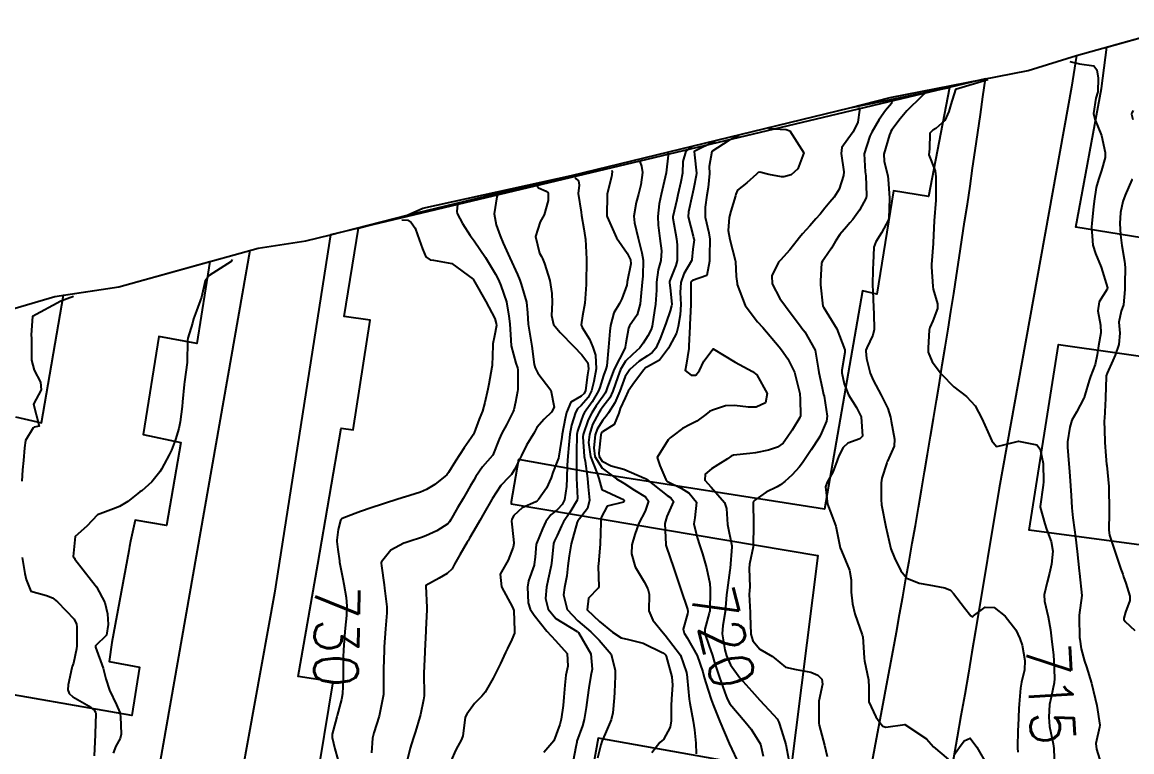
# Model space of a CAD drawing. Header units: metres. Extents: x 286371 to 293043, y 7462578 to 7466404.
# Drawn here: x 292310.4 to 292411.8, y 7463003.5 to 7463070.1 of the extents above; entities that cross this region are included whole.
import ezdxf
from ezdxf.enums import TextEntityAlignment as Align

# ---------------------------------------------------------------- set-up
doc = ezdxf.new("R2010")
doc.units = ezdxf.units.M
doc.header["$MEASUREMENT"] = 0
for name, color, linetype in [('Area', 45, 'Continuous'), ('Cotas', 45, 'Continuous'), ('Curvas de Nivel 1m', 11, 'Continuous'), ('Curvas de Nivel 5m', 15, 'Continuous'), ('Edificações', 30, 'Continuous'), ('Vias primárias', 230, 'Continuous')]:
    doc.layers.add(name, color=color, linetype=linetype)
doc.styles.add('Style-STANDARD', font='STANDARD.shx')

msp = doc.modelspace()

# ---------------------------------------------------------------- linework, layer by layer
at = {"layer": 'Area'}
msp.add_polyline3d([(292305.62, 7463042.79, 734.41), (292313.39, 7463045.07, 735.73), (292319.24, 7463045.94, 734.48), (292331.99, 7463049.47, 730.85), (292336.32, 7463050.14, 730.69), (292338.59, 7463050.68, 730.77), (292345.58, 7463052.48, 735.22), (292347.02, 7463053.11, 734.9), (292360.58, 7463056.11, 730.43), (292386.02, 7463062.29, 723.3), (292389.69, 7463063.22, 718.58), (292402.3, 7463065.7, 714.28), (292406.71, 7463067.05, 714.3), (292417.65, 7463070.1, 713.72)], dxfattribs=at)
at = {"layer": 'Curvas de Nivel 1m', "flags": 128}
for points, elevation in [([(292406.11, 7463066.51), (292407, 7463066.31), (292408.29, 7463066.11), (292408.57, 7463065.75), (292408.68, 7463064.99), (292408.65, 7463063.75), (292408.48, 7463063.17), (292408.25, 7463061.76), (292408.38, 7463061.25), (292408.99, 7463059.75), (292409.34, 7463058.22), (292409.32, 7463057.74), (292408.98, 7463056.57), (292408.71, 7463055.75), (292408.51, 7463055.01), (292408.31, 7463053.76), (292408.26, 7463053.25), (292408.1, 7463051.76), (292408.09, 7463051.39), (292408.19, 7463049.76), (292408.44, 7463049), (292408.97, 7463047.74), (292409.53, 7463045.84), (292409.5, 7463045.74), (292408.79, 7463044.57), (292408.65, 7463043.75), (292408.89, 7463042.44), (292408.93, 7463041.74), (292408.73, 7463040.57), (292408.61, 7463039.75), (292408.42, 7463038.86), (292407.99, 7463037.76), (292407.86, 7463037.39), (292407.48, 7463036.05), (292407.41, 7463035.83), (292407.38, 7463035.77), (292406.71, 7463034.52), (292406.3, 7463033.78), (292406.09, 7463033.13), (292405.89, 7463031.79), (292405.88, 7463031.31), (292406, 7463029.79), (292406.06, 7463029.1), (292406.17, 7463027.78), (292406.21, 7463026.91), (292406.28, 7463025.78), (292406.39, 7463024.86), (292406.52, 7463023.78), (292406.61, 7463023.11), (292406.78, 7463021.78), (292406.97, 7463020.04), (292407, 7463019.78), (292407.2, 7463017.77), (292406.97, 7463015.99), (292406.96, 7463015.78), (292406.99, 7463013.93), (292407.01, 7463013.78), (292407.13, 7463012.91), (292407.43, 7463011.77), (292407.61, 7463011.27), (292408.08, 7463009.76), (292408.43, 7463008.38), (292408.56, 7463007.75), (292408.83, 7463005.94), (292408.81, 7463005.75), (292408.47, 7463004.27), (292408.54, 7463003.75), (292408.96, 7463002.37)], 714), ([(292392.97, 7463063.75), (292392.94, 7463063.67), (292392.59, 7463063.34), (292391.22, 7463062.01), (292390.61, 7463061.27), (292389.85, 7463060.26), (292389.76, 7463060.12), (292389.71, 7463060.04), (292389.62, 7463059.81), (292389.13, 7463058.05), (292389.16, 7463057.4), (292389.48, 7463056.04), (292389.52, 7463055.78), (292389.63, 7463054.05), (292389.58, 7463052.2), (292389.54, 7463052.05), (292388.9, 7463050.86), (292388.38, 7463050.06), (292388.2, 7463049.55), (292388.14, 7463048.07), (292388.12, 7463047.6), (292388.08, 7463046.07), (292388.1, 7463045.59), (292388.17, 7463044.07), (292388.19, 7463043.47), (292388.22, 7463042.06), (292388.1, 7463041.53), (292387.55, 7463040.38), (292387.47, 7463040.15), (292387.46, 7463040.08), (292387.53, 7463039.41), (292387.86, 7463038.07), (292388.13, 7463037.44), (292388.86, 7463036.05), (292389.47, 7463034.85), (292389.73, 7463034.04), (292389.8, 7463033.68), (292390.09, 7463032.03), (292390.05, 7463031.39), (292389.44, 7463030.04), (292389.42, 7463030.01), (292389.38, 7463029.87), (292388.93, 7463028.48), (292388.86, 7463028.05), (292388.86, 7463026.53), (292388.89, 7463026.05), (292389.29, 7463024.04), (292389.77, 7463022.04), (292390.08, 7463021.2), (292390.67, 7463020.02), (292391.22, 7463019.35), (292392.33, 7463018.89), (292393.22, 7463018.75), (292394.69, 7463018.48), (292395.21, 7463018.27), (292395.49, 7463017.95), (292396.48, 7463016.64), (292397.06, 7463015.93), (292397.17, 7463015.84), (292397.23, 7463015.86), (292397.29, 7463015.92), (292398.37, 7463016.72), (292399.19, 7463016.68), (292400.21, 7463015.88), (292401.16, 7463014.65), (292401.55, 7463013.86), (292401.74, 7463013.25), (292402, 7463011.85), (292401.95, 7463011), (292401.7, 7463009.86), (292401.6, 7463009.33), (292401.47, 7463007.86), (292401.45, 7463007.46), (292401.37, 7463005.86), (292401.35, 7463005.52), (292401.32, 7463003.86), (292401.35, 7463003.49)], 716), ([(292386.8, 7463062.31), (292386.9, 7463062.08), (292386.73, 7463060.96), (292386.32, 7463060.09), (292385.83, 7463059.41), (292385.27, 7463058.67), (292385.21, 7463058.11), (292385.46, 7463056.44), (292385.44, 7463056.11), (292385.03, 7463054.85), (292384.57, 7463054.12), (292384.19, 7463053.68), (292383.74, 7463053.13), (292383.29, 7463052.59), (292382.91, 7463052.15), (292382.37, 7463051.5), (292381.7, 7463050.78), (292381.41, 7463050.46), (292381.19, 7463050.17), (292380.53, 7463049.33), (292379.67, 7463048.37), (292379.58, 7463048.28), (292379.5, 7463048.2), (292378.9, 7463046.95), (292378.92, 7463046.21), (292379.61, 7463044.89), (292380.12, 7463044.19), (292381.58, 7463042.25), (292381.64, 7463042.16), (292381.89, 7463041.84), (292382.83, 7463040.15), (292383.13, 7463038.53), (292383.19, 7463038.14), (292383.49, 7463036.73), (292383.62, 7463036.13), (292383.66, 7463035.96), (292383.94, 7463034.13), (292383.88, 7463033.69), (292383.43, 7463032.62), (292383.28, 7463032.29), (292383.19, 7463032.14), (292382.48, 7463031.08), (292381.87, 7463030.16), (292381.68, 7463029.87), (292381.38, 7463029.48), (292380.75, 7463028.8), (292380.08, 7463028.18), (292379.69, 7463027.86), (292379.36, 7463027.68), (292378.36, 7463027.2), (292377.34, 7463026.49), (292377.21, 7463026.35), (292377.19, 7463026.23), (292377.2, 7463024.32), (292377.2, 7463024.23), (292377.18, 7463022.31), (292377.17, 7463022.23), (292376.86, 7463020.62), (292376.83, 7463020.23), (292376.87, 7463018.57), (292376.85, 7463018.23), (292376.83, 7463017.87), (292376.91, 7463016.23), (292376.92, 7463015.98), (292376.98, 7463014.24), (292377.14, 7463013.64), (292377.79, 7463012.89), (292378.94, 7463012.2), (292379.05, 7463012.14), (292379.11, 7463012.09), (292380.15, 7463011.23), (292381.1, 7463011.01), (292382.45, 7463010.78), (292383.09, 7463010.49), (292383.44, 7463010.13), (292383.52, 7463009.69), (292383.19, 7463008.13), (292383.17, 7463008.01), (292383.19, 7463006.13), (292383.21, 7463005.94), (292383.69, 7463004.12), (292383.94, 7463003.08)], 718), ([(292389.89, 7463063.03), (292389.82, 7463062.68), (292389.28, 7463062.04), (292388.68, 7463061.23), (292388.03, 7463060.06), (292387.84, 7463059.69), (292387.33, 7463058.08), (292387.42, 7463056.45), (292387.48, 7463056.08), (292387.54, 7463054.29), (292387.5, 7463054.08), (292386.89, 7463052.94), (292386.27, 7463052.1), (292386.02, 7463051.8), (292385.71, 7463051.43), (292385.11, 7463050.71), (292384.7, 7463050.12), (292384.34, 7463049.47), (292383.67, 7463048.51), (292383.5, 7463048.3), (292383.43, 7463048.14), (292383.32, 7463046.46), (292383.32, 7463046.14), (292383.55, 7463044.19), (292383.57, 7463044.13), (292383.6, 7463044.08), (292384.81, 7463042.12), (292385.55, 7463040.2), (292385.56, 7463040.1), (292385.56, 7463040.08), (292385.54, 7463039.96), (292385.27, 7463038.35), (292385.28, 7463038.11), (292385.5, 7463037.08), (292385.9, 7463036.1), (292386.63, 7463034.92), (292387.06, 7463034.08), (292387.18, 7463032.33), (292386.93, 7463032.08), (292385.83, 7463031.68), (292385.41, 7463031.28), (292385, 7463030.52), (292384.84, 7463030.11), (292384.46, 7463029.03), (292383.95, 7463028.13), (292383.8, 7463027.68), (292383.97, 7463026.12), (292384.36, 7463025.07), (292384.73, 7463024.11), (292385.09, 7463022.28), (292385.14, 7463022.11), (292385.26, 7463021.86), (292385.99, 7463020.09), (292386.12, 7463019.19), (292386.13, 7463018.09), (292386.26, 7463017.01), (292386.46, 7463016.09), (292387.15, 7463014.17), (292387.18, 7463014.07), (292387.19, 7463014.03), (292387.32, 7463012.07), (292387.36, 7463011.82), (292387.71, 7463010.07), (292387.75, 7463009.39), (292387.76, 7463008.06), (292388.38, 7463006.71), (292388.84, 7463006.05), (292389.02, 7463005.84), (292389.31, 7463005.75), (292391.02, 7463006.01), (292393, 7463004.69), (292393.66, 7463003.97), (292394.98, 7463002.85)], 717), ([(292411.88, 7463062.05), (292411.75, 7463061.83), (292411.73, 7463061.71), (292411.87, 7463061.22)], 713), ([(292378.58, 7463060.39), (292380.2, 7463060.3), (292380.52, 7463060.18), (292381.81, 7463058.16), (292381.26, 7463056.71), (292380.64, 7463056.18), (292379.98, 7463055.99), (292379.78, 7463055.99), (292378.62, 7463056.21), (292377.79, 7463056.4), (292377.64, 7463056.37), (292377.49, 7463056.23), (292376.59, 7463055.43), (292375.76, 7463054.78), (292375.61, 7463054.4), (292375.57, 7463054.26), (292375.15, 7463052.85), (292374.99, 7463052.27), (292374.89, 7463051.08), (292375.06, 7463050.26), (292375.54, 7463048.38), (292375.56, 7463048.26), (292375.64, 7463046.9), (292375.71, 7463046.25), (292375.73, 7463046.16), (292376.45, 7463044.24), (292377.58, 7463042.74), (292378.06, 7463042.22), (292379.55, 7463040.48), (292379.77, 7463040.19), (292380.34, 7463039.37), (292380.96, 7463038.17), (292381.45, 7463036.2), (292381.45, 7463036.16), (292381.48, 7463035.71), (292381.52, 7463034.16), (292381.51, 7463034.11), (292381.45, 7463034.02), (292380.74, 7463032.87), (292380.29, 7463032.18), (292379.91, 7463031.69), (292379.41, 7463031.3), (292378.58, 7463031.03), (292377.4, 7463030.8), (292376.89, 7463030.74), (292375.4, 7463030.57), (292375.18, 7463030.48), (292374.83, 7463030.26), (292373.95, 7463029.71), (292373.38, 7463029.34), (292372.81, 7463028.86), (292372.76, 7463028.29), (292373.35, 7463027.67), (292374.57, 7463026.27), (292374.76, 7463025.7), (292374.83, 7463024.26), (292375.22, 7463022.3), (292375.24, 7463022.25), (292375.24, 7463022.23), (292375.07, 7463020.26), (292375.05, 7463020.08), (292374.8, 7463018.26), (292374.76, 7463017.83), (292374.61, 7463016.27), (292374.4, 7463015.03), (292374.35, 7463014.28), (292374.58, 7463012.81), (292374.74, 7463012.27), (292375.1, 7463011.45), (292375.97, 7463010.25), (292377.07, 7463009.03), (292377.78, 7463008.22), (292379.03, 7463006.88), (292379.36, 7463006.53), (292379.54, 7463006.2), (292379.77, 7463005.44), (292380.17, 7463004.19), (292380.44, 7463002.71)], 719), ([(292373.72, 7463059.25), (292371.8, 7463058.31), (292371.82, 7463057.99), (292372, 7463056.31), (292371.99, 7463056.11), (292371.77, 7463055.01), (292371.65, 7463054.42), (292371.62, 7463054.32), (292371.27, 7463052.78), (292371.26, 7463052.32), (292371.7, 7463050.58), (292371.77, 7463050.31), (292371.78, 7463050.23), (292371.68, 7463049.38), (292371.58, 7463048.41), (292371.54, 7463048.32), (292370.85, 7463047.12), (292370.58, 7463046.33), (292370.53, 7463045.42), (292370.58, 7463044.33), (292370.53, 7463043.4), (292370.34, 7463042.33), (292370.17, 7463041.73), (292369.55, 7463040.52), (292369.49, 7463040.4), (292369.46, 7463040.35), (292368.63, 7463039.26), (292367.52, 7463038.63), (292367.35, 7463038.54), (292367.19, 7463038.38), (292366.35, 7463037.25), (292365.78, 7463036.41), (292365.48, 7463035.81), (292365.05, 7463034.83), (292364.92, 7463034.42), (292364.48, 7463033.39), (292363.43, 7463032.7), (292363.31, 7463032.56), (292363.28, 7463032.45), (292363.09, 7463030.76), (292363.13, 7463030.45), (292363.39, 7463030.04), (292364.21, 7463029.6), (292365.38, 7463029.29), (292367.26, 7463028.49), (292367.36, 7463028.45), (292367.4, 7463028.42), (292367.44, 7463028.38), (292369.34, 7463026.91), (292369.67, 7463026.68), (292369.92, 7463026.34), (292369.31, 7463024.97), (292369.1, 7463024.36), (292369.21, 7463022.42), (292369.22, 7463022.36), (292369.27, 7463022.18), (292369.9, 7463020.34), (292370.25, 7463019.32), (292370.58, 7463018.33), (292371.18, 7463016.54), (292371.22, 7463016.32), (292371.22, 7463016.28), (292371.17, 7463016.09), (292370.79, 7463014.69), (292370.87, 7463014.33), (292371.14, 7463013.9), (292372.06, 7463012.31), (292372.58, 7463010.81), (292372.71, 7463010.3), (292373.07, 7463009.12), (292373.35, 7463008.29), (292373.54, 7463007.8), (292374.13, 7463006.28), (292374.99, 7463004.26), (292375.92, 7463002.25)], 721), ([(292369.36, 7463058.19), (292369.39, 7463058.13), (292369.42, 7463057.95), (292369.23, 7463056.35), (292368.96, 7463055.17), (292368.77, 7463054.36), (292368.59, 7463053.52), (292368.47, 7463052.36), (292368.52, 7463051.56), (292368.67, 7463050.36), (292368.81, 7463049.22), (292368.76, 7463048.36), (292368.52, 7463047.49), (292368.34, 7463046.36), (292368.35, 7463045.64), (292368.27, 7463044.36), (292368.18, 7463043.78), (292367.97, 7463042.37), (292367.88, 7463042.05), (292367.56, 7463041.47), (292367.13, 7463040.81), (292366.82, 7463040.39), (292366.15, 7463039.78), (292365.53, 7463039.15), (292365.08, 7463038.41), (292364.81, 7463037.72), (292364.38, 7463036.43), (292364.09, 7463035.82), (292363.46, 7463034.98), (292363.23, 7463034.68), (292363.08, 7463034.45), (292362.52, 7463033.37), (292362.23, 7463032.46), (292362.14, 7463031.74), (292362.32, 7463030.46), (292362.92, 7463028.9), (292363.08, 7463028.45), (292363.35, 7463027.44), (292365.08, 7463026.67), (292365.34, 7463026.53), (292365.42, 7463026.41), (292365.33, 7463026.28), (292363.84, 7463025.92), (292363.31, 7463024.89), (292363.27, 7463024.48), (292363.27, 7463024.44), (292363.22, 7463022.5), (292363.21, 7463022.45), (292363.05, 7463020.65), (292363.04, 7463020.45), (292363.09, 7463018.57), (292363.03, 7463018.45), (292362.13, 7463017.52), (292362.03, 7463016.46), (292363.16, 7463015.39), (292364.35, 7463014.43), (292365.14, 7463013.92), (292365.79, 7463013.75), (292367.13, 7463013.42), (292368.92, 7463012.55), (292369.12, 7463012.43), (292369.18, 7463012.35), (292369.23, 7463012.24), (292369.74, 7463010.34), (292369.81, 7463009.6), (292369.72, 7463008.34), (292369.69, 7463007.69), (292369.7, 7463006.34), (292369.6, 7463005.76), (292369, 7463004.64), (292368.85, 7463004.5), (292368.67, 7463004.36), (292367.93, 7463003.42)], 723), ([(292371.58, 7463058.75), (292371.03, 7463058.33), (292370.77, 7463057.37), (292370.72, 7463056.33), (292370.58, 7463055.53), (292370.31, 7463054.34), (292370.2, 7463053.89), (292369.85, 7463052.34), (292369.85, 7463052.21), (292370.19, 7463050.34), (292370.23, 7463049.79), (292370.23, 7463048.34), (292370.11, 7463047.88), (292369.64, 7463046.68), (292369.55, 7463046.44), (292369.53, 7463046.35), (292369.62, 7463045.58), (292369.74, 7463044.34), (292369.73, 7463044.21), (292369.6, 7463043.76), (292369.23, 7463042.7), (292369.11, 7463042.35), (292368.68, 7463041.24), (292368.28, 7463040.36), (292367.96, 7463039.94), (292367.53, 7463039.65), (292366.76, 7463039.15), (292365.92, 7463038.4), (292365.5, 7463037.76), (292364.99, 7463036.42), (292364.54, 7463035.36), (292363.97, 7463034.44), (292363.75, 7463034.14), (292363.44, 7463033.79), (292362.92, 7463032.96), (292362.76, 7463032.45), (292362.62, 7463031.24), (292362.73, 7463030.45), (292363.38, 7463029.39), (292364.7, 7463028.42), (292365.36, 7463028.04), (292366.35, 7463027.4), (292367.34, 7463026.77), (292367.62, 7463026.38), (292367.32, 7463025.48), (292366.75, 7463024.39), (292366.36, 7463023.33), (292366.1, 7463022.4), (292366.08, 7463021.59), (292366.41, 7463020.4), (292367.22, 7463019.01), (292367.55, 7463018.38), (292367.68, 7463017.89), (292367.65, 7463016.38), (292368.02, 7463015.51), (292368.95, 7463014.36), (292369.14, 7463014.15), (292370.56, 7463012.33), (292371.09, 7463010.75), (292371.14, 7463010.32), (292371.15, 7463010.26), (292371.35, 7463008.32), (292371.41, 7463007.96), (292371.69, 7463006.31), (292371.81, 7463005.52), (292371.95, 7463004.31), (292371.97, 7463003.32)], 722), ([(292366.82, 7463057.39), (292366.98, 7463056.97), (292367.07, 7463056.39), (292366.92, 7463055.25), (292366.7, 7463054.39), (292366.51, 7463053.63), (292366.27, 7463052.4), (292366.33, 7463051.79), (292366.68, 7463050.39), (292367.02, 7463049.04), (292367.13, 7463048.38), (292367.1, 7463046.93), (292367.03, 7463046.38), (292366.93, 7463045.07), (292366.86, 7463044.39), (292366.6, 7463043.38), (292365.9, 7463042.4), (292365.79, 7463042.18), (292365.55, 7463040.8), (292365.5, 7463040.45), (292365.5, 7463040.41), (292365.46, 7463040.33), (292364.48, 7463038.43), (292363.88, 7463036.83), (292363.76, 7463036.44), (292363.67, 7463036.25), (292363.48, 7463035.96), (292362.85, 7463035.07), (292362.44, 7463034.46), (292362.1, 7463033.8), (292361.67, 7463032.47), (292361.64, 7463032.25), (292361.76, 7463030.47), (292361.84, 7463030.02), (292362.04, 7463028.46), (292362.12, 7463027.69), (292362.22, 7463026.46), (292362.06, 7463025.72), (292361.31, 7463024.76), (292361.18, 7463024.6), (292361.12, 7463024.48), (292360.72, 7463023.04), (292360.57, 7463022.48), (292360.37, 7463021.38), (292360.27, 7463020.49), (292360.15, 7463019.57), (292359.96, 7463018.49), (292359.86, 7463017.84), (292360.18, 7463016.49), (292361.16, 7463015.46), (292362.35, 7463014.46), (292363.13, 7463013.71), (292364.21, 7463012.43), (292364.59, 7463010.92), (292364.57, 7463010.42), (292364.53, 7463008.95), (292364.5, 7463008.42), (292364.38, 7463007.08), (292364.22, 7463006.43), (292363.85, 7463005.59), (292363.37, 7463004.44), (292363.28, 7463004.15), (292362.97, 7463002.92)], 724), ([(292357.4, 7463055.26), (292357.58, 7463054.99), (292358.28, 7463054.69), (292358.45, 7463054.51), (292358.45, 7463053.81), (292358.09, 7463052.52), (292357.72, 7463051.88), (292357.31, 7463050.54), (292357.68, 7463049.03), (292357.86, 7463048.72), (292357.95, 7463048.53), (292358.13, 7463048.06), (292358.61, 7463046.52), (292358.8, 7463045.33), (292358.84, 7463044.52), (292358.76, 7463043.34), (292358.95, 7463042.51), (292359.56, 7463041.78), (292360.79, 7463040.49), (292361.53, 7463039.73), (292362.07, 7463039.01), (292362.13, 7463038.47), (292362.06, 7463037.92), (292361.86, 7463036.47), (292361.75, 7463036.2), (292361.48, 7463035.97), (292360.53, 7463035.43), (292360.13, 7463034.49), (292360.02, 7463033.93), (292359.75, 7463032.5), (292359.71, 7463032.21), (292359.42, 7463030.5), (292359.42, 7463030.48), (292359.39, 7463030.31), (292358.88, 7463029), (292358.72, 7463028.51), (292358.31, 7463027.56), (292357.59, 7463026.53), (292357.46, 7463026.4), (292357.33, 7463026.31), (292356.1, 7463025.78), (292355.31, 7463025.08), (292355.13, 7463024.74), (292355.1, 7463024.57), (292355.28, 7463022.88), (292355.31, 7463022.56), (292355.31, 7463022.53), (292355.27, 7463022.2), (292354.82, 7463021), (292354.55, 7463020.57), (292354.08, 7463019.73), (292354.19, 7463018.58), (292355.19, 7463016.72), (292355.27, 7463016.56), (292355.33, 7463016.42), (292355.4, 7463014.56), (292355.37, 7463014.34), (292355.14, 7463013.76), (292354.75, 7463012.95), (292354.57, 7463012.57), (292354.1, 7463011.58), (292353.62, 7463010.59), (292353.44, 7463010.23), (292353.07, 7463009.59), (292352.71, 7463008.95), (292352.41, 7463008.6), (292351.73, 7463007.92), (292351.03, 7463006.94), (292350.92, 7463006.73), (292350.89, 7463006.63), (292350.66, 7463004.97), (292350.54, 7463004.63), (292350.02, 7463003.68), (292349.56, 7463002.65)], 727), ([(292360.93, 7463055.91), (292361.01, 7463055.79), (292361.23, 7463055.62), (292361.29, 7463055.23), (292361.21, 7463054.47), (292361.46, 7463052.75), (292361.51, 7463052.47), (292361.72, 7463051.24), (292361.85, 7463050.46), (292361.88, 7463050.29), (292361.96, 7463048.46), (292361.96, 7463048.16), (292361.94, 7463046.46), (292361.93, 7463046.15), (292361.81, 7463044.46), (292361.59, 7463043.29), (292361.48, 7463042.48), (292361.57, 7463042.24), (292362.25, 7463041.16), (292362.54, 7463040.45), (292362.79, 7463039.71), (292362.85, 7463038.45), (292362.64, 7463037.31), (292362.42, 7463036.46), (292362.11, 7463035.83), (292361.46, 7463035.11), (292361.13, 7463034.8), (292360.96, 7463034.48), (292360.59, 7463033.33), (292360.43, 7463032.49), (292360.36, 7463031.54), (292360.27, 7463030.49), (292360.21, 7463029.67), (292360.16, 7463028.49), (292360.13, 7463027.72), (292359.95, 7463026.5), (292359.75, 7463026.07), (292359.32, 7463025.63), (292358.69, 7463025.14), (292358.25, 7463024.52), (292357.95, 7463023.87), (292357.38, 7463022.53), (292357.36, 7463022.45), (292357.26, 7463021.27), (292357.19, 7463020.59), (292357.17, 7463020.54), (292356.66, 7463019.1), (292356.56, 7463018.54), (292356.64, 7463017.09), (292356.82, 7463016.54), (292357.18, 7463015.98), (292358.35, 7463014.52), (292359.14, 7463013.66), (292360.19, 7463012.49), (292360.25, 7463011.33), (292360.06, 7463010.49), (292359.97, 7463009.59), (292359.89, 7463008.49), (292359.82, 7463007.72), (292359.66, 7463006.49), (292359.53, 7463005.99), (292358.99, 7463004.5), (292358.05, 7463003.44)], 726), ([(292411.79, 7463055.78), (292411.76, 7463055.73), (292411.75, 7463055.7), (292411.15, 7463054.32), (292410.93, 7463053.72), (292410.73, 7463052.73), (292410.67, 7463051.72), (292410.73, 7463050.7), (292410.85, 7463049.72), (292411.08, 7463048.3), (292411.15, 7463047.71), (292411.13, 7463046.22), (292411.14, 7463045.71), (292411.01, 7463044.31), (292410.79, 7463043.72), (292410.58, 7463042.72), (292410.68, 7463041.72), (292410.58, 7463040.69), (292410.24, 7463039.72), (292410.04, 7463039.21), (292409.51, 7463038.07), (292409.43, 7463037.81), (292409.42, 7463037.74), (292409.36, 7463035.86), (292409.35, 7463035.74), (292409.26, 7463033.92), (292409.25, 7463033.74), (292409.29, 7463031.86), (292409.3, 7463031.74), (292409.4, 7463030.53), (292409.46, 7463029.73), (292409.47, 7463029.65), (292409.65, 7463027.73), (292409.67, 7463027.41), (292409.69, 7463025.73), (292409.69, 7463025.36), (292409.66, 7463023.73), (292409.74, 7463023.28), (292410.24, 7463021.72), (292410.77, 7463020.18), (292410.94, 7463019.71), (292411.01, 7463019.49), (292411.22, 7463018.91), (292411.58, 7463017.7), (292411.58, 7463017.32), (292411.18, 7463016.25), (292411.02, 7463015.71), (292411.03, 7463015.57), (292411.17, 7463015.41), (292412.03, 7463014.57)], 713), ([(292353.87, 7463054.61), (292353.87, 7463054.59), (292353.86, 7463054.5), (292353.76, 7463054.17), (292353.53, 7463052.6), (292353.72, 7463051.59), (292354.09, 7463050.59), (292354.36, 7463049.92), (292354.96, 7463048.58), (292355.65, 7463047.06), (292355.86, 7463046.56), (292355.99, 7463046.2), (292356.48, 7463044.55), (292356.57, 7463043.57), (292356.62, 7463042.55), (292356.84, 7463041.25), (292356.96, 7463040.54), (292357.19, 7463038.87), (292357.27, 7463038.54), (292357.51, 7463038.06), (292358.71, 7463036.52), (292359.01, 7463034.97), (292358.76, 7463034.51), (292358.09, 7463033.88), (292357.43, 7463033.1), (292357.23, 7463032.73), (292357.12, 7463032.54), (292356.47, 7463031.49), (292356.01, 7463030.56), (292355.82, 7463030.12), (292355.37, 7463029.27), (292355.1, 7463028.83), (292354.87, 7463028.57), (292354.13, 7463027.81), (292353.36, 7463026.59), (292353.35, 7463026.58), (292353.33, 7463026.54), (292352.61, 7463025.31), (292352.21, 7463024.61), (292351.87, 7463024.04), (292351.28, 7463023), (292351.14, 7463022.76), (292351.06, 7463022.63), (292350.39, 7463021.5), (292349.92, 7463020.64), (292349.68, 7463020.21), (292349.23, 7463019.77), (292348.52, 7463019.37), (292347.3, 7463018.68), (292347.28, 7463018.62), (292347.39, 7463016.68), (292347.39, 7463016.47), (292347.3, 7463014.68), (292347.3, 7463014.54), (292347.2, 7463012.68), (292347.2, 7463012.61), (292347.09, 7463010.68), (292347.13, 7463008.68), (292347.13, 7463008.62), (292347.06, 7463008.25), (292346.81, 7463006.92), (292346.75, 7463006.7), (292346.34, 7463005.37), (292346.13, 7463004.71), (292345.85, 7463003.84), (292345.59, 7463002.72)], 728), ([(292350.17, 7463053.45), (292350.11, 7463052.83), (292350.14, 7463052.65), (292350.63, 7463051.73), (292351.34, 7463050.63), (292351.7, 7463050.13), (292352.74, 7463048.61), (292353.65, 7463047.11), (292353.91, 7463046.59), (292354.15, 7463046.07), (292354.66, 7463044.58), (292354.88, 7463043.28), (292354.96, 7463042.57), (292355.05, 7463041.07), (292355.09, 7463040.57), (292355.52, 7463038.99), (292355.66, 7463038.56), (292355.7, 7463038.37), (292355.68, 7463036.56), (292355.66, 7463036.38), (292355.47, 7463035.43), (292355.32, 7463034.71), (292355.27, 7463034.57), (292354.65, 7463033.36), (292354.23, 7463032.58), (292353.97, 7463032.03), (292353.42, 7463030.59), (292353.39, 7463030.56), (292352.46, 7463029.52), (292351.86, 7463028.62), (292351.68, 7463028.3), (292351.35, 7463027.74), (292350.93, 7463027.04), (292350.7, 7463026.63), (292350.19, 7463025.77), (292349.54, 7463024.65), (292349.45, 7463024.5), (292349.3, 7463024.3), (292348.29, 7463023.67), (292347.28, 7463023.21), (292346.9, 7463023.07), (292345.78, 7463022.71), (292345.4, 7463022.59), (292345.27, 7463022.55), (292344.08, 7463021.91), (292343.25, 7463020.85), (292343.21, 7463020.78), (292343.21, 7463020.74), (292343.24, 7463020.49), (292343.48, 7463018.74), (292343.52, 7463018.43), (292343.72, 7463016.74), (292343.72, 7463016.19), (292343.59, 7463014.74), (292343.48, 7463013.1), (292343.47, 7463012.75), (292343.43, 7463011.08), (292343.43, 7463010.75), (292343.43, 7463010.41), (292343.41, 7463008.75), (292343.37, 7463008.43), (292343.03, 7463006.75), (292342.54, 7463005.23), (292342.43, 7463004.76), (292342.32, 7463003.42)], 729), ([(292329.59, 7463048.44), (292329.52, 7463048.25), (292327.51, 7463046.99), (292327.13, 7463046.49), (292326.79, 7463045), (292326.35, 7463043.76), (292326.07, 7463043.02), (292325.97, 7463042.63), (292325.56, 7463041.25), (292325.52, 7463041.06), (292325.51, 7463041.03), (292325.49, 7463039.06), (292325.49, 7463039.03), (292325.25, 7463037.27), (292325.22, 7463037.03), (292325.07, 7463035.44), (292325.03, 7463035.03), (292324.86, 7463033.62), (292324.74, 7463033.03), (292324.43, 7463032.02), (292324.07, 7463031.04), (292323.85, 7463030.6), (292323.38, 7463029.75), (292323.14, 7463029.3), (292323, 7463029.06), (292322.27, 7463028.15), (292321.34, 7463027.34), (292321.18, 7463027.24), (292320.99, 7463027.09), (292320.08, 7463026.35), (292319.32, 7463025.9), (292318.77, 7463025.67), (292317.31, 7463025.14), (292316.34, 7463024.11), (292315.27, 7463023.17), (292315.09, 7463021.33), (292315.19, 7463021.18), (292315.24, 7463021.1), (292316.76, 7463019.15), (292317.21, 7463018.56), (292317.98, 7463017.13), (292318.2, 7463016.1), (292318.29, 7463015.13), (292318.11, 7463014.16), (292317.12, 7463013.19), (292317.11, 7463013.16), (292317.11, 7463013.14), (292317.12, 7463013.06), (292317.82, 7463011.13), (292318.05, 7463010.16), (292318.39, 7463009.12), (292319.04, 7463007.79), (292319.34, 7463007.11), (292319.41, 7463006.73), (292319.46, 7463005.11), (292319.38, 7463004.73), (292318.99, 7463004.03), (292318.73, 7463003.37)], 731), ([(292315.1, 7463045.05), (292313.94, 7463044.65), (292311.37, 7463043.24), (292311.24, 7463041.56), (292311.27, 7463041.24), (292311.28, 7463039.49), (292311.27, 7463039.24), (292311.51, 7463038.33), (292312.09, 7463037.23), (292312.17, 7463036.54), (292311.46, 7463035.23), (292311.98, 7463033.23), (292311.53, 7463033.14), (292311.43, 7463033.09), (292310.74, 7463031.92), (292310.64, 7463031.25), (292310.54, 7463030.09), (292310.46, 7463029.25), (292310.39, 7463028.21)], 732), ([(292310.41, 7463021.25), (292310.68, 7463019.79), (292310.79, 7463019.24), (292311.2, 7463018.18), (292312.65, 7463017.76), (292313.19, 7463017.57), (292313.64, 7463017.2), (292315.16, 7463015.6), (292315.37, 7463015.17), (292315.4, 7463014.92), (292315.41, 7463013.17), (292315.39, 7463012.9), (292315.1, 7463011.59), (292315, 7463011.28), (292314.96, 7463011.18), (292314.62, 7463009.63), (292314.59, 7463009.18), (292314.71, 7463008.83), (292315.05, 7463008.54), (292316.54, 7463007.66), (292317.04, 7463007.28), (292317.13, 7463007.14), (292317.16, 7463007.01), (292317.1, 7463005.14), (292317.1, 7463005.05), (292317.01, 7463003.14)], 732), ([(292395.6, 7463003.33), (292396.02, 7463003.94), (292396.44, 7463004.5), (292397.01, 7463004.75), (292397.62, 7463003.92), (292398.56, 7463002.3)], 717)]:
    msp.add_lwpolyline(points, dxfattribs=dict(at, elevation=elevation))
at = {"layer": 'Curvas de Nivel 5m', "flags": 128}
for points, elevation in [([(292398.61, 7463064.84), (292395.67, 7463063.95), (292395.24, 7463062.6), (292395.06, 7463061.96), (292394.7, 7463061.12), (292393.85, 7463060.39), (292393.58, 7463060.24), (292393.31, 7463059.98), (292393.28, 7463058.53), (292393.24, 7463057.98), (292393.79, 7463056.54), (292393.85, 7463055.97), (292393.85, 7463055.9), (292393.87, 7463053.97), (292393.87, 7463053.86), (292393.72, 7463051.97), (292393.62, 7463049.98), (292393.62, 7463049.91), (292393.46, 7463047.98), (292393.46, 7463047.77), (292393.58, 7463045.99), (292393.63, 7463045.73), (292394.02, 7463044.38), (292394.02, 7463043.98), (292393.59, 7463042.83), (292393.33, 7463042.24), (292393.27, 7463041.99), (292393.15, 7463040.39), (292393.17, 7463039.99), (292393.53, 7463039.1), (292394.37, 7463037.97), (292395.5, 7463036.81), (292396.66, 7463035.94), (292397.47, 7463035.08), (292398.07, 7463033.92), (292398.62, 7463032.72), (292398.98, 7463031.9), (292399.41, 7463031.38), (292399.83, 7463031.46), (292401.41, 7463031.86), (292403.1, 7463031.52), (292403.4, 7463031.12), (292403.66, 7463029.82), (292403.69, 7463028.16), (292403.66, 7463027.83), (292403.39, 7463025.9), (292403.39, 7463025.83), (292403.81, 7463024.33), (292403.97, 7463023.82), (292404.39, 7463022.7), (292404.55, 7463021.82), (292404.42, 7463020.64), (292404.25, 7463019.82), (292404.04, 7463019), (292403.75, 7463017.83), (292403.78, 7463017.25), (292404.11, 7463015.82), (292404.33, 7463014.64), (292404.44, 7463013.82), (292404.6, 7463012.33), (292404.64, 7463011.81), (292404.7, 7463010.2), (292404.67, 7463009.81), (292404.39, 7463008.49), (292404.25, 7463007.82), (292404.18, 7463006.67), (292404.26, 7463005.82), (292404.57, 7463004.23), (292404.63, 7463003.81), (292404.7, 7463002.06)], 715), ([(292375.86, 7463059.75), (292374.95, 7463059.3), (292373.4, 7463058.29), (292373.17, 7463056.93), (292373.2, 7463056.29), (292373.06, 7463055), (292372.96, 7463054.3), (292372.81, 7463053.22), (292372.79, 7463052.3), (292373.12, 7463050.88), (292373.23, 7463050.29), (292373.19, 7463048.77), (292373.2, 7463048.29), (292372.96, 7463046.98), (292371.64, 7463046.53), (292371.52, 7463046.43), (292371.49, 7463046.32), (292371.48, 7463044.45), (292371.48, 7463044.32), (292371.4, 7463042.49), (292371.4, 7463042.32), (292371.32, 7463040.55), (292371.3, 7463040.32), (292371.06, 7463038.79), (292370.96, 7463038.32), (292371.51, 7463037.87), (292371.94, 7463037.87), (292372.29, 7463038.3), (292372.68, 7463039.15), (292373.54, 7463040.28), (292375.53, 7463039.08), (292377.12, 7463038.23), (292377.51, 7463037.9), (292378.45, 7463036.21), (292378.32, 7463035.36), (292377.46, 7463034.95), (292376.75, 7463034.95), (292375.47, 7463035.12), (292374.67, 7463035.07), (292373.46, 7463034.69), (292373.19, 7463034.56), (292372.85, 7463034.29), (292372.05, 7463033.7), (292371.44, 7463033.39), (292370.73, 7463033.03), (292369.85, 7463032.34), (292369.61, 7463032.15), (292369.42, 7463031.99), (292368.42, 7463030.36), (292368.67, 7463029.65), (292369.2, 7463028.36), (292369.36, 7463028.19), (292370.6, 7463027.57), (292371.35, 7463027.12), (292372.02, 7463026.3), (292371.85, 7463024.85), (292371.75, 7463024.32), (292372.06, 7463023.08), (292372.31, 7463022.3), (292372.55, 7463021.59), (292372.93, 7463020.3), (292373.21, 7463018.87), (292373.27, 7463018.36), (292373.27, 7463018.29), (292373.21, 7463016.32), (292373.2, 7463016.29), (292373.2, 7463016.27), (292373.17, 7463016.17), (292372.76, 7463014.69), (292372.77, 7463014.3), (292373.13, 7463013.23), (292373.47, 7463012.29), (292373.63, 7463011.76), (292374.12, 7463010.28), (292374.72, 7463008.6), (292374.85, 7463008.27), (292375.05, 7463007.89), (292376.44, 7463006.24), (292377.01, 7463005.59), (292377.86, 7463004.22), (292378.1, 7463003.1)], 720), ([(292364.27, 7463056.58), (292364.3, 7463056.43), (292364.23, 7463055.99), (292363.85, 7463054.43), (292363.84, 7463054.35), (292363.82, 7463052.43), (292363.84, 7463052.33), (292364.71, 7463050.42), (292365.67, 7463049.02), (292365.98, 7463048.4), (292366.01, 7463048.05), (292365.69, 7463046.4), (292365.68, 7463046.36), (292365.63, 7463046.09), (292365.18, 7463044.84), (292364.96, 7463044.41), (292364.45, 7463043.56), (292364.14, 7463042.43), (292364.09, 7463041.91), (292363.98, 7463040.43), (292363.81, 7463038.73), (292363.72, 7463038.44), (292363.51, 7463037.85), (292363.19, 7463036.75), (292363.07, 7463036.45), (292362.48, 7463035.45), (292361.77, 7463034.47), (292361.66, 7463034.26), (292361.44, 7463033.65), (292361.13, 7463032.78), (292361.07, 7463032.48), (292361.05, 7463030.83), (292361.05, 7463030.48), (292361.04, 7463028.81), (292361.04, 7463028.48), (292361.14, 7463026.67), (292361.1, 7463026.48), (292360.44, 7463025.36), (292359.87, 7463024.5), (292359.67, 7463024.13), (292359.29, 7463023.26), (292359.04, 7463022.75), (292358.96, 7463022.51), (292358.78, 7463020.98), (292358.72, 7463020.51), (292358.47, 7463019.27), (292358.31, 7463018.52), (292358.22, 7463017.5), (292358.46, 7463016.52), (292359.17, 7463015.67), (292361.12, 7463014.5), (292361.14, 7463014.48), (292361.22, 7463014.4), (292362.36, 7463012.46), (292362.48, 7463011.06), (292362.36, 7463010.46), (292362.18, 7463009.35), (292362.06, 7463008.46), (292361.94, 7463007.56), (292361.76, 7463006.46), (292361.6, 7463005.88), (292361.09, 7463004.47), (292361.07, 7463004.4), (292360.99, 7463003.97), (292360.75, 7463002.7)], 725), ([(292345.1, 7463052.07), (292345.63, 7463052.02), (292345.96, 7463051.83), (292346.31, 7463051.3), (292346.53, 7463050.7), (292346.98, 7463049.4), (292347.3, 7463048.69), (292347.67, 7463048.41), (292347.98, 7463048.37), (292349.67, 7463048.08), (292351.6, 7463046.63), (292351.64, 7463046.57), (292352.78, 7463044.61), (292353.58, 7463043.04), (292353.72, 7463042.59), (292353.73, 7463042.43), (292353.56, 7463041.47), (292353.42, 7463040.73), (292353.4, 7463040.6), (292353.35, 7463038.76), (292353.33, 7463038.6), (292353.04, 7463037.05), (292352.96, 7463036.6), (292352.69, 7463035.38), (292352.46, 7463034.61), (292352.17, 7463033.88), (292351.69, 7463032.62), (292351.6, 7463032.44), (292351.42, 7463032.16), (292350.78, 7463031.26), (292350.38, 7463030.64), (292350, 7463030.03), (292349.37, 7463028.99), (292349.22, 7463028.8), (292349.04, 7463028.66), (292348.11, 7463027.92), (292347.35, 7463027.44), (292346.81, 7463027.22), (292345.33, 7463026.76), (292345.3, 7463026.75), (292345.21, 7463026.72), (292343.8, 7463026.26), (292343.32, 7463026.1), (292342.31, 7463025.77), (292341.31, 7463025.44), (292340.82, 7463025.27), (292339.65, 7463024.8), (292339.48, 7463024.62), (292339.29, 7463023.79), (292339.17, 7463022.81), (292339.17, 7463022.7), (292339.26, 7463021.98), (292339.39, 7463020.95), (292339.41, 7463020.81), (292339.7, 7463019.29), (292339.79, 7463018.8), (292340, 7463017.6), (292340.07, 7463016.8), (292340.03, 7463015.94), (292339.91, 7463014.8), (292339.85, 7463014.1), (292339.77, 7463012.8), (292339.75, 7463012.17), (292339.75, 7463010.8), (292339.75, 7463010.14), (292339.69, 7463008.81), (292339.59, 7463008.27), (292339.19, 7463006.81), (292339.15, 7463006.69), (292339.03, 7463006.24), (292338.72, 7463005.11), (292338.73, 7463004.82), (292338.98, 7463003.79), (292339.25, 7463002.81)], 730)]:
    msp.add_lwpolyline(points, dxfattribs=dict(at, elevation=elevation))
at = {"layer": 'Edificações'}
for points, elevation in [([(292416.81, 7463049.75), (292406.65, 7463051.38), (292408.99, 7463064.05), (292409.48, 7463067.82), (292417.65, 7463070.1)], 714.09), ([(292337.2, 7463000.1), (292338.83, 7463009.91), (292335.63, 7463010.37), (292337.42, 7463020.64), (292339.54, 7463033.06), (292340.65, 7463032.9), (292342.2, 7463042.89), (292339.82, 7463043.24), (292341.15, 7463051.29), (292345.58, 7463052.48), (292360.58, 7463056.11), (292386.02, 7463062.29), (292395.11, 7463064.15), (292393.21, 7463054.19), (292390, 7463054.7), (292388.49, 7463045.28), (292387.16, 7463045.58), (292383.69, 7463025.66), (292362.37, 7463028.99), (292355.76, 7463030.18), (292355.09, 7463026.32), (292355.08, 7463026.14), (292383.1, 7463021.42), (292380.58, 7463001.61), (292363.03, 7463004.76), (292361.16, 7462994.44)], 743.75), ([(292309.8, 7463034.07), (292312.18, 7463033.52), (292314.2, 7463045.19), (292319.24, 7463045.94), (292327.57, 7463048.25), (292326.37, 7463040.77), (292322.89, 7463041.4), (292321.47, 7463032.48), (292324.92, 7463031.74), (292323.59, 7463024.16), (292320.73, 7463024.65), (292320.31, 7463022.72), (292320.21, 7463022.26), (292320.18, 7463022.07), (292320.16, 7463021.85), (292318.61, 7463013.47), (292318.36, 7463011.76), (292318.36, 7463011.76), (292321.15, 7463011.23), (292320.43, 7463006.82), (292305.76, 7463009.39)], 732.11), ([(292420.87, 7463021.26), (292402.38, 7463023.75), (292405.06, 7463040.69), (292415.79, 7463039.16)], 714.09)]:
    msp.add_lwpolyline(points, dxfattribs=dict(at, elevation=elevation))
at = {"layer": 'Vias primárias'}
for points, elevation in [([(292406.71, 7463067.05), (292406.25, 7463064.18), (292399.65, 7463027.56), (292397.49, 7463014.55, -0.020072), (292384.7, 7462952.95, 1.234677)], 714.3), ([(292331.2, 7463049.25), (292320.49, 7462988.26, -0.139791), (292297.83, 7462941.57)], 731.08)]:
    msp.add_lwpolyline(points, format="xyb", dxfattribs=dict(at, elevation=elevation))
at = {"layer": 'Vias primárias', "elevation": 743.75}
msp.add_lwpolyline([(292338.59, 7463050.68), (292333.48, 7463017.98), (292328.08, 7462988.23, -0.220566), (292270.68, 7462908.86, -0.028956), (292252.23, 7462900.18, 0.252501), (292246.28, 7462892.3), (292242.94, 7462873.81), (292240.22, 7462858.72, 0.438591), (292250.54, 7462843.21, 0.095518), (292251.84, 7462843.13, 0.109873), (292262.17, 7462845.05, 0.103105), (292317.38, 7462872.01, 0.045009), (292346.4, 7462899.66, 0.039256), (292368.22, 7462933.37, 0.036669), (292379.34, 7462961.06, 0.021057), (292398.4, 7463064.93)], format="xyb", close=True, dxfattribs=at)

# ---------------------------------------------------------------- texts
at = {"layer": 'Cotas', "style": 'Style-STANDARD'}
for s, rotation, p in [('720', 283.7813, (292374.43, 7463013.94, 720)), ('730', 269.0568, (292339.13, 7463014.06, 730)), ('715', 273.256, (292404.35, 7463008.8, 715))]:
    msp.add_text(s, height=4, rotation=rotation, dxfattribs=at).set_placement(p, align=Align.MIDDLE_CENTER)

doc.saveas('drawing.dxf')
